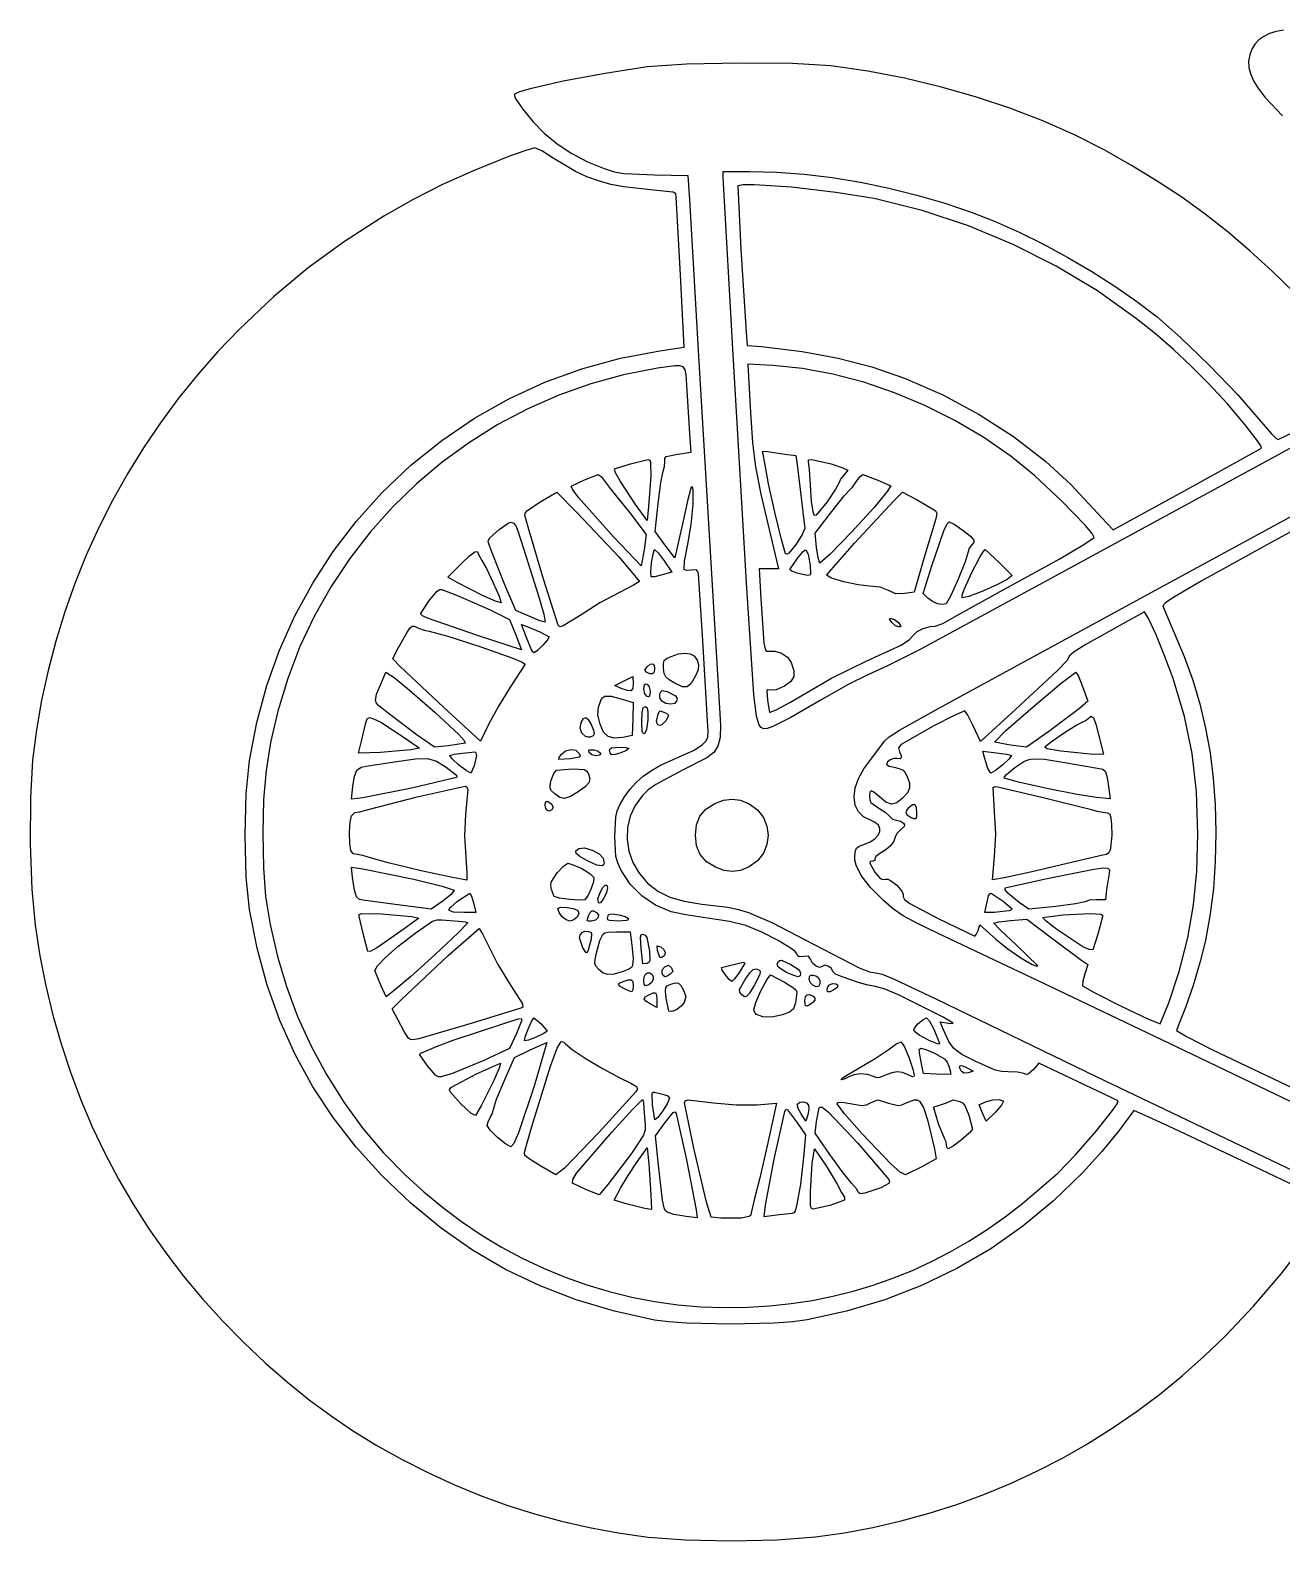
# Model space of a CAD drawing. Extents: x 35 to 812, y 120 to 558.
# Drawn here: x 34.7 to 240.3, y 120.2 to 368.2 of the extents above; entities that cross this region are included whole.
import ezdxf

# ---------------------------------------------------------------- set-up
doc = ezdxf.new("R2010")
doc.units = 0

msp = doc.modelspace()

# ---------------------------------------------------------------- linework, layer by layer
at = {"layer": 'Layer 1', "color": 7}
for points in [[(240.52094, 368.229952), (239.326249, 368.022419), (238.253101, 367.682595), (237.309351, 367.21544), (236.502854, 366.625915), (235.841464, 365.91898), (235.333036, 365.099598), (234.985426, 364.172729), (234.816547, 363.144712), (234.871324, 362.086929), (235.158439, 360.982845), (235.686572, 359.815921), (236.464406, 358.569623), (237.500623, 357.227413), (240.382929, 354.189112)], [(242.217375, 325.19076), (238.673954, 328.680024), (235.089606, 331.964649), (231.436631, 335.064893), (227.687331, 338.001012), (223.814008, 340.793263), (219.788962, 343.461905), (215.584496, 346.027193), (211.172911, 348.509386), (206.210248, 351.028097), (200.999124, 353.339689), (195.568892, 355.435479), (189.948904, 357.306788), (184.168513, 358.944932), (178.25707, 360.34123), (172.243927, 361.487), (166.158438, 362.373562), (159.867965, 362.752798), (151.20947, 362.840992), (142.484829, 362.651374), (135.995919, 362.197173), (129.116748, 361.139941), (122.237577, 359.851199), (116.787157, 358.615373), (115.044213, 358.106188), (114.194239, 357.716892), (114.193687, 357.436737), (114.454412, 356.897786), (115.587712, 355.265085), (117.250178, 353.261967), (119.097853, 351.33161), (121.221135, 349.568823), (123.622231, 347.9714), (126.221764, 346.598873), (128.940359, 345.510773), (130.612747, 344.98326), (132.185917, 344.677335), (137.230642, 344.452439), (142.698701, 344.381884), (142.945646, 340.360214), (144.462591, 314.677976), (147.672871, 260.632386), (148.042736, 254.094969), (147.981069, 252.092127), (147.642003, 250.666408), (146.940788, 249.61772), (145.792674, 248.745973), (141.816756, 246.732933), (137.433489, 244.369321), (136.171206, 243.458712), (135.219807, 242.534875), (134.033522, 240.926772), (133.223856, 239.155372), (132.787086, 237.275658), (132.719493, 235.342614), (133.017356, 233.411223), (133.676955, 231.53647), (134.694568, 229.773338), (136.066475, 228.17681), (137.738863, 226.85279), (139.708907, 225.866114), (142.089057, 225.17048), (144.991758, 224.719586), (149.25045, 224.18656), (150.993256, 223.818555), (152.682318, 223.312884), (156.511062, 221.678529), (161.96038, 218.863471), (170.832746, 214.255309), (172.537105, 213.570148), (173.566776, 213.43069), (174.619047, 213.180438), (176.560979, 212.407634), (183.44456, 209.162076), (209.752979, 196.400332), (246.062655, 179.034835)], [(113.418127, 347.521608), (107.584061, 345.194927), (102.411453, 342.878167), (97.582805, 340.422502), (92.780614, 337.679102), (86.291704, 333.553804), (80.318731, 329.20361), (74.623571, 324.443312), (68.968099, 319.087701), (65.490264, 315.462511), (62.176502, 311.696037), (59.030482, 307.795825), (56.055873, 303.769419), (53.256344, 299.624363), (50.635563, 295.368204), (48.1972, 291.008484), (45.944925, 286.55275), (43.882405, 282.008546), (42.01331, 277.383416), (40.34131, 272.684906), (38.870072, 267.920559), (37.603267, 263.097922), (36.544562, 258.224539), (35.697628, 253.307954), (35.066133, 248.355712), (34.705087, 242.152331), (34.664848, 234.606189), (34.922266, 227.152652), (35.454189, 221.227084), (36.253589, 216.224621), (37.235718, 211.312024), (38.399747, 206.490687), (39.744851, 201.762006), (41.270203, 197.127377), (42.974975, 192.588194), (44.858341, 188.145852), (46.919474, 183.801748), (49.157547, 179.557275), (51.571734, 175.413831), (54.161207, 171.372809), (56.92514, 167.435605), (59.862706, 163.603614), (62.973078, 159.878232), (66.255429, 156.260853), (69.708933, 152.752874), (73.339101, 149.335406), (76.908911, 146.202779), (80.470453, 143.319025), (84.075817, 140.648179), (87.777092, 138.154273), (91.626368, 135.80134), (95.675736, 133.553414), (99.977285, 131.374527), (104.377226, 129.346881), (108.738306, 127.542476), (113.097733, 125.949739), (117.492713, 124.557092), (121.960453, 123.352962), (126.538161, 122.325771), (131.263044, 121.463946), (136.172308, 120.755909), (142.296865, 120.300054), (149.820407, 120.151777), (157.390251, 120.314386), (163.653714, 120.791187), (168.400499, 121.465875), (173.099276, 122.337347), (177.745034, 123.403122), (182.332758, 124.660721), (186.857437, 126.107662), (191.314059, 127.741465), (195.69761, 129.55965), (200.003077, 131.559736), (204.225449, 133.739242), (208.359713, 136.095689), (212.400856, 138.626596), (216.343865, 141.329481), (220.183727, 144.201866), (223.915431, 147.241269), (227.533964, 150.44521), (231.034312, 153.811208), (235.638616, 158.705452), (240.193311, 164.072638), (244.304828, 169.43321)], [(248.355712, 175.577611), (235.72626, 181.610114), (221.544584, 188.312896), (217.946248, 189.935675), (215.970692, 190.81762), (213.465968, 187.501507), (210.687841, 184.097199), (207.539297, 180.587058), (202.780171, 175.990678), (197.743645, 171.835408), (192.440054, 168.125795), (186.879736, 164.866389), (181.073024, 162.061735), (175.030253, 159.716381), (168.76176, 157.834875), (162.27788, 156.421765), (159.915301, 156.109157), (156.871006, 155.885432), (149.661657, 155.70298), (142.49861, 155.871101), (139.512192, 156.085593), (137.230642, 156.386487), (130.631902, 157.853823), (124.366372, 159.724649), (118.410074, 162.012194), (112.739029, 164.729687), (107.329261, 167.890357), (102.156792, 171.507434), (97.197643, 175.594147), (92.427836, 180.163725), (88.226815, 184.793867), (84.457809, 189.641877), (81.116271, 194.717264), (78.197653, 200.029536), (75.697408, 205.588201), (73.610988, 211.402768), (71.933846, 217.482745), (70.661433, 223.837641), (70.165339, 229.150808), (69.999975, 235.968794), (70.165339, 242.833083), (70.661433, 248.285156), (71.883203, 254.545106), (73.536574, 260.595455), (75.619894, 266.431657), (78.131508, 272.049164), (81.069762, 277.443429), (84.433005, 282.609905), (88.21958, 287.544042), (92.427836, 292.241295), (97.186343, 296.776697), (102.26483, 300.875537), (107.63932, 304.524584), (113.285835, 307.71061), (119.180397, 310.420387), (125.299029, 312.640683), (131.617751, 314.358271), (138.112587, 315.559921), (142.063701, 316.194921), (141.463978, 328.08354), (140.758422, 340.818826), (140.700544, 341.352403), (140.295401, 341.647854), (137.054253, 341.947715), (132.177648, 342.481843), (130.028941, 342.911998), (128.018726, 343.469071), (126.106077, 344.166703), (124.250065, 345.018538), (120.544243, 347.239385), (118.687748, 348.412372), (117.54563, 348.897442), (116.09042, 348.487338), (113.418127, 347.521608), (113.418127, 347.521608)], [(255.164327, 306.91686), (233.539036, 295.169353), (202.318183, 278.165453), (180.648794, 266.439994), (175.50926, 263.823374), (172.261497, 262.360999), (169.143822, 260.808775), (164.67677, 258.304052), (159.495895, 255.316463), (156.567286, 253.823771), (155.708837, 253.542927), (155.12696, 253.521705), (154.726157, 253.722072), (154.410931, 254.105993), (153.972714, 255.573329), (153.551034, 259.150719), (152.400096, 276.577952), (150.107039, 315.912699), (148.519538, 344.064383), (148.519538, 345.016884), (152.858707, 345.016884), (157.257821, 344.903954), (161.778479, 344.569848), (166.383472, 344.021595), (171.035594, 343.266223), (175.697638, 342.31076), (180.332397, 341.162233), (184.902663, 339.827671), (189.37123, 338.314102), (193.176754, 336.810524), (197.114156, 335.049803), (201.116877, 333.069148), (205.118358, 330.905764), (209.05204, 328.59686), (212.851362, 326.179641), (216.449767, 323.691316), (219.780694, 321.169091), (223.608887, 317.790691), (228.366429, 313.16544), (233.011523, 308.335138), (236.502371, 304.341581), (238.566122, 301.925051), (239.29042, 301.216188), (239.677373, 300.99019), (242.527158, 302.404058)], [(150.918428, 342.653271), (151.37704, 332.286008), (152.258985, 318.664367), (152.435374, 316.477144), (154.798986, 316.265477), (161.451057, 315.475034), (167.40198, 314.386934), (172.916342, 312.941647), (178.258723, 311.07964), (184.585025, 308.326318), (190.557446, 305.139741), (196.192524, 301.509986), (201.506794, 297.427132), (205.616657, 293.643588), (211.525689, 287.267125), (212.548745, 286.173514), (224.64903, 292.80574), (236.925705, 299.614355), (236.8074, 299.989595), (236.263695, 300.817108), (234.196085, 303.468455), (231.314881, 306.847407), (228.212088, 310.232973), (225.399622, 313.064628), (222.493571, 315.777582), (219.496258, 318.370544), (216.41001, 320.84222), (209.980011, 325.416552), (203.222177, 329.490242), (196.15511, 333.052956), (188.797415, 336.094357), (181.167695, 338.60411), (173.284554, 340.571881), (167.016681, 341.601552), (159.733469, 342.432785), (153.634268, 342.853914), (151.715969, 342.844543), (150.918428, 342.653271), (150.918428, 342.653271)], [(137.689253, 312.702419), (132.142586, 311.623234), (126.732809, 310.142781), (121.477752, 308.277338), (116.395243, 306.043183), (111.503109, 303.456595), (106.81918, 300.533852), (102.361284, 297.291231), (98.147249, 293.745011), (94.194904, 289.91147), (90.522077, 285.806886), (87.146596, 281.447537), (84.08629, 276.849701), (81.358987, 272.029657), (78.982516, 267.003681), (76.974704, 261.788053), (75.353381, 256.39905), (74.163857, 251.273848), (73.404282, 246.644739), (73.001895, 241.883338), (72.883935, 236.36126), (72.971027, 230.687046), (73.342546, 225.94549), (74.084482, 221.349454), (75.282825, 216.111803), (76.741962, 211.155203), (78.588465, 206.237877), (80.796291, 201.405714), (83.339393, 196.704603), (86.191727, 192.180432), (89.327248, 187.87909), (92.719911, 183.846465), (96.343672, 180.128447), (99.305672, 177.440384), (102.367149, 174.92063), (105.522575, 172.571306), (108.766418, 170.39453), (112.093151, 168.39242), (115.497243, 166.567095), (118.973166, 164.920675), (122.51539, 163.455277), (126.118385, 162.17302), (129.776622, 161.076023), (133.484572, 160.166405), (137.236705, 159.446285), (141.027493, 158.917782), (144.851405, 158.583013), (148.702912, 158.444098), (152.576485, 158.503155), (156.150705, 158.729834), (159.664567, 159.106116), (163.119724, 159.632777), (166.517831, 160.310591), (169.86054, 161.140335), (173.149506, 162.122782), (176.386382, 163.258708), (179.572821, 164.548888), (182.710479, 165.994098), (185.801007, 167.595113), (188.84606, 169.352707), (191.847291, 171.267656), (194.806354, 173.340735), (197.724903, 175.572719), (203.447073, 180.516503), (206.400486, 183.564725), (209.770618, 187.439771), (212.466063, 190.825337), (213.219712, 191.923221), (213.395412, 192.405121), (206.798464, 195.544845), (200.342626, 198.614014), (199.460681, 197.55568), (198.600785, 196.770749), (198.255173, 196.732164), (197.87318, 196.885402), (196.841305, 197.105888), (195.333179, 197.167624), (194.261064, 197.209517), (193.185643, 197.449847), (189.900397, 198.896236), (187.710969, 200.033394), (186.407895, 200.982036), (185.554613, 202.175418), (184.714561, 204.046795), (184.150116, 205.387352), (185.490672, 205.175685), (186.162053, 205.09631), (186.284423, 205.175685), (184.644005, 206.128185), (177.319452, 209.805896), (174.935444, 210.801391), (173.460943, 211.208189), (172.049831, 211.446314), (170.744552, 211.843189), (168.028161, 212.760412), (166.952188, 213.188155), (166.511216, 213.642357), (166.280257, 214.146719), (165.748334, 214.528712), (165.156879, 214.679193), (164.747326, 214.489024), (164.335568, 214.303816), (163.755138, 214.515482), (163.194552, 215.004962), (162.842325, 215.653191), (162.520415, 216.147081), (161.748713, 216.111803), (160.959372, 216.058886), (160.751564, 216.220943), (160.619823, 216.535136), (160.337188, 216.914648), (159.67504, 217.441335), (157.533016, 218.757638), (154.835367, 220.126857), (152.223707, 221.191806), (149.529365, 221.835626), (145.908981, 222.426529), (142.385611, 222.938057), (139.947033, 223.449585), (137.382226, 224.515085), (135.118384, 226.046913), (133.205114, 228.00869), (131.692027, 230.364034), (131.165616, 231.501192), (130.867409, 232.555667), (130.704249, 235.832093), (130.858589, 239.007095), (131.106085, 240.029049), (131.515638, 241.01793), (132.260537, 242.331614), (133.14889, 243.550214), (134.185245, 244.677864), (135.374148, 245.718696), (136.720147, 246.676847), (138.227791, 247.556449), (141.7462, 249.096546), (143.642382, 249.943213), (145.062314, 250.895714), (145.691251, 251.532368), (145.992766, 252.152485), (146.049541, 253.123176), (145.944259, 254.811549), (145.168147, 267.934891), (144.427313, 278.976842), (144.304943, 279.39301), (144.109813, 279.607433), (143.263146, 279.576565), (142.491444, 279.519239), (142.063701, 279.647121), (142.169534, 281.005316), (142.698701, 283.845179), (143.238341, 287.046639), (143.549778, 290.353933), (143.576787, 292.735184), (143.466062, 293.256083), (143.263146, 293.158518), (142.71193, 291.178551), (141.816756, 287.161292), (140.582033, 281.5874), (138.923976, 283.704068), (137.336475, 285.926569), (137.795087, 290.512683), (138.244879, 293.965498), (138.641754, 295.804353), (138.875469, 296.558416), (138.923976, 297.391854), (138.916811, 297.896768), (139.157692, 298.203243), (141.005367, 298.591299), (143.227868, 298.908799), (143.016201, 301.94269), (142.592868, 309.033528), (142.412069, 311.710231), (142.23816, 312.476421), (141.91377, 312.931725), (141.367791, 313.12906), (140.529116, 313.121343), (137.689253, 312.702419), (137.689253, 312.702419)], [(152.999819, 305.47047), (153.328343, 300.447793), (153.802389, 296.509909), (154.686538, 292.016399), (156.245376, 285.326846), (157.585933, 279.752954), (155.998432, 279.752954), (154.410931, 279.752954), (154.657875, 274.919895), (155.160584, 267.577703), (155.471469, 266.421804), (155.676522, 266.24259), (155.927876, 266.241557), (156.988415, 266.276834), (158.088641, 265.915237), (159.043347, 265.249368), (159.667323, 264.371833), (160.116564, 263.04175), (160.112705, 262.065547), (159.612752, 261.281167), (158.573711, 260.526553), (157.184648, 259.895962), (156.245376, 259.820997), (155.835823, 259.924626), (155.641244, 259.7769), (155.751487, 258.198218), (156.104265, 256.187384), (157.330169, 256.685683), (159.455656, 257.84544), (166.312778, 261.818602), (172.085108, 264.654056), (177.725147, 267.260203), (179.104839, 268.151519), (179.740391, 268.887392), (180.337358, 269.460656), (181.36758, 269.981003), (182.483791, 270.316142), (183.338727, 270.333781), (184.56022, 270.814441), (186.97234, 272.168227), (193.992622, 276.048785), (203.702837, 281.353684), (207.734428, 283.743204), (209.444299, 284.938791), (209.0878, 285.598527), (207.961529, 286.922616), (204.170267, 290.808135), (199.611714, 295.083914), (195.827068, 298.238521), (191.288152, 301.342416), (186.542943, 304.132119), (181.643118, 306.587784), (176.640354, 308.689569), (171.586327, 310.41763), (166.532713, 311.752123), (161.53119, 312.673205), (156.633432, 313.161031), (152.541207, 313.372697), (152.999819, 305.47047), (152.999819, 305.47047)], [(136.595642, 295.028241), (136.242864, 290.018794), (135.995919, 287.725737), (134.090918, 290.336294), (131.608243, 294.124248), (130.83158, 295.540321), (130.633693, 296.192409), (133.25748, 297.017027), (136.172308, 297.709354), (136.431931, 297.617852), (136.582412, 297.215465), (136.595642, 295.028241), (136.595642, 295.028241)], [(158.644267, 298.626577), (160.443434, 298.379632), (160.655101, 296.933243), (161.889824, 286.420458), (161.488539, 285.419451), (160.478712, 283.809901), (159.283677, 282.372331), (158.945782, 282.162869), (158.7501, 282.257678), (158.068246, 284.59373), (156.972981, 289.092752), (155.937247, 293.737294), (155.433987, 296.509909), (155.045931, 298.591299), (154.933483, 298.925887), (154.993014, 299.098418), (155.786765, 299.049911), (158.644267, 298.626577), (158.644267, 298.626577)], [(166.228994, 297.003798), (168.173682, 296.386437), (168.980662, 295.980742), (168.275106, 295.098797), (167.776807, 294.507894), (167.56955, 293.969907), (166.974237, 292.845428), (165.558715, 290.794905), (163.763957, 288.603272), (163.585019, 288.529754), (163.460238, 288.607131), (163.265658, 289.136849), (163.027533, 290.856642), (162.842325, 293.581852), (162.679165, 296.090985), (162.489547, 297.356576), (162.488444, 297.658642), (163.062811, 297.709354), (166.228994, 297.003798), (166.228994, 297.003798)], [(129.116748, 294.075741), (130.104526, 292.735184), (133.138417, 288.995738), (135.854808, 285.397402), (135.50203, 282.892678), (135.043418, 280.282121), (130.52786, 284.960839), (124.742301, 291.465184), (123.825078, 292.730775), (123.542856, 293.334907), (125.694801, 294.393241), (127.952581, 295.239908), (128.455289, 294.922408), (129.116748, 294.075741), (129.116748, 294.075741)], [(173.884276, 294.357963), (176.036222, 293.405463), (175.436499, 292.452962), (173.254237, 289.818703), (169.567155, 285.798687), (166.045439, 282.168932), (164.35927, 280.705455), (164.094687, 281.569761), (163.830103, 283.280734), (163.618436, 285.609069), (166.334827, 289.207404), (168.354481, 291.747406), (169.368718, 292.80574), (169.756774, 293.171747), (170.356496, 294.040463), (170.965038, 294.909179), (171.41483, 295.275186), (173.884276, 294.357963), (173.884276, 294.357963)], [(252.765437, 186.97234), (225.601531, 200.025126), (202.318183, 211.137633), (183.726782, 219.957083), (180.329641, 221.577657), (178.086744, 222.788126), (176.459004, 223.905992), (174.907332, 225.248753), (172.709084, 227.448103), (171.185524, 229.402714), (170.323423, 231.132429), (170.136286, 231.919151), (170.109552, 232.657091), (170.207668, 233.440368), (170.418232, 233.922682), (170.853693, 234.239631), (171.626497, 234.526814), (172.625506, 234.936781), (173.394246, 235.43191), (173.924033, 235.98161), (174.206186, 236.555288), (174.232024, 237.122351), (173.992866, 237.652207), (173.480028, 238.114263), (172.684831, 238.477928), (171.527278, 239.039066), (170.700455, 239.871401), (170.204361, 240.96832), (170.038996, 242.323208), (170.202707, 243.816451), (170.713684, 245.326231), (171.601692, 246.922), (172.896498, 248.673212), (175.013166, 251.495436), (175.749039, 252.176187), (177.460563, 253.290194), (184.009005, 256.963495), (220.133472, 276.577952), (258.409885, 297.391854)], [(131.339249, 281.763789), (134.725918, 277.706842), (133.777827, 277.071841), (131.480361, 275.907674), (128.248032, 274.165832), (124.989245, 272.132949), (122.224348, 270.395518), (121.670376, 270.267636), (121.39091, 270.51017), (118.97879, 278.081668), (116.487296, 286.632125), (115.922851, 288.572404), (115.957026, 288.92408), (116.355004, 289.374974), (118.427575, 290.759628), (121.179243, 292.382406), (124.530634, 288.995738), (131.339249, 281.763789), (131.339249, 281.763789)], [(183.162338, 289.489627), (183.454482, 289.228351), (183.594491, 288.934001), (183.44456, 288.007959), (181.469003, 281.446288), (179.846224, 275.942952), (178.329279, 275.731285), (176.882889, 275.687188), (175.648166, 276.225174), (174.263513, 276.76316), (172.508442, 276.93073), (170.651948, 277.147358), (168.319203, 277.658335), (166.317188, 278.255301), (165.452882, 278.729898), (170.087503, 283.98188), (176.600667, 291.006572), (177.976501, 292.382406), (180.269558, 291.147683), (183.162338, 289.489627), (183.162338, 289.489627)], [(115.711184, 283.139623), (118.145352, 275.343229), (119.022887, 272.326977), (119.238964, 271.00406), (118.396707, 271.237775), (116.73424, 271.921282), (114.441183, 272.944339), (112.642015, 277.142397), (110.525347, 282.398789), (109.925625, 284.021568), (109.91901, 284.378204), (110.190208, 284.837367), (111.724793, 286.208791), (113.171182, 287.257204), (113.66204, 287.420501), (114.061947, 287.293584), (114.418859, 286.839244), (114.780732, 286.020276), (115.711184, 283.139623), (115.711184, 283.139623)], [(187.924841, 286.06768), (189.111608, 285.111872), (189.666682, 284.506638), (189.685975, 284.073382), (189.265397, 283.633512), (188.89498, 283.144033), (188.73623, 282.575178), (188.242892, 280.898931), (187.117861, 278.081668), (185.893611, 275.376853), (185.102617, 274.03795), (184.495728, 273.898493), (183.713553, 274.033541), (182.885076, 274.400099), (182.139281, 274.955173), (181.36317, 275.696007), (182.739004, 280.105732), (184.72779, 286.032402), (185.264123, 287.189955), (185.631784, 287.51407), (186.460812, 287.081917), (187.924841, 286.06768), (187.924841, 286.06768)], [(244.757376, 287.51407), (239.007095, 284.374346), (239.007095, 284.374346)], [(138.782865, 281.09351), (140.088144, 279.223787), (138.465365, 278.765176), (137.248281, 278.460905), (136.666197, 278.447675), (136.610524, 279.237016), (136.749982, 280.767191), (136.988658, 282.257678), (137.230642, 282.927956), (137.795087, 282.38115), (138.782865, 281.09351), (138.782865, 281.09351)], [(162.771769, 280.387954), (162.864373, 278.972433), (162.697355, 278.745883), (162.348436, 278.69462), (160.597775, 279.078266), (159.793551, 279.394113), (159.455656, 279.647121), (160.760935, 281.5874), (161.635714, 282.6303), (161.927376, 282.844998), (162.149998, 282.839762), (162.472459, 282.123181), (162.771769, 280.387954), (162.771769, 280.387954)], [(193.851511, 280.811288), (195.968179, 278.659342), (195.121512, 278.024342), (193.572596, 277.188148), (191.14394, 276.12375), (188.860805, 275.251176), (187.748452, 274.990451), (187.766022, 275.440036), (188.080835, 276.384475), (189.269807, 279.078266), (190.650602, 281.712526), (191.205194, 282.582551), (191.558454, 282.927956), (193.851511, 280.811288), (193.851511, 280.811288)], [(239.007095, 284.374346), (227.012643, 277.742119), (222.378022, 275.030139), (221.14385, 274.175203), (220.733195, 273.72045), (221.297639, 272.194685), (222.602918, 269.24017), (224.231002, 265.380971), (225.626336, 261.511024), (226.794293, 257.603043), (227.740248, 253.629743), (228.469575, 249.563839), (228.987649, 245.378045), (229.299843, 241.045077), (229.411533, 236.537649), (229.325544, 231.650571), (229.041116, 227.286046), (228.518564, 223.0935), (227.718199, 218.72236), (226.862712, 215.297657), (225.689725, 211.35371), (224.463822, 207.733877), (223.449585, 205.281518), (222.955696, 203.97624), (224.688718, 202.931135), (228.882366, 200.801238), (253.188771, 189.230119)], [(108.302846, 282.151844), (108.832013, 281.164066), (109.610881, 279.819651), (110.723785, 277.499585), (111.684554, 275.265508), (112.007015, 274.179062), (111.100817, 274.464591), (109.096597, 275.352048), (104.810344, 277.530453), (103.293398, 278.412398), (105.5159, 280.670177), (106.814564, 281.903797), (107.676665, 282.54872), (108.15512, 282.624787), (108.302846, 282.151844), (108.302846, 282.151844)], [(104.951455, 275.343229), (110.243125, 273.014894), (113.382849, 271.462671), (114.370628, 269.028503), (115.358406, 266.488501), (108.285207, 268.790378), (99.942007, 271.674338), (99.121799, 272.080033), (98.77784, 272.379894), (100.259508, 274.602395), (101.516279, 276.079653), (101.941266, 276.363529), (102.270342, 276.366285), (104.951455, 275.343229), (104.951455, 275.343229)], [(118.357019, 269.416559), (119.909242, 268.605169), (119.662298, 268.122856), (118.886186, 267.233745), (118.004241, 266.377707), (117.439796, 265.994612), (117.2149, 266.131313), (117.016463, 266.453223), (116.09924, 268.74628), (115.358406, 270.616004), (116.134518, 270.369059), (118.357019, 269.416559), (118.357019, 269.416559)], [(214.136246, 270.757115), (208.068464, 267.335168), (206.145824, 266.162182), (205.387352, 265.465445), (204.961262, 264.68768), (203.433843, 263.053325), (196.532624, 256.645995), (190.747065, 251.424881), (189.582897, 253.964882), (188.692133, 255.733182), (188.171785, 256.469606), (186.436007, 255.683573), (183.016817, 253.911965), (177.729556, 250.930991), (177.323862, 250.370956), (177.447334, 249.731546), (177.724595, 249.123555), (177.760424, 248.730539), (177.551514, 248.555803), (177.094556, 248.602657), (176.521292, 248.607618), (175.948027, 248.404219), (175.507055, 248.061914), (175.330666, 247.650156), (175.74959, 247.372343), (176.777056, 247.120989), (177.526709, 246.9446), (178.038237, 246.688836), (178.404244, 246.287551), (178.717335, 245.674599), (179.092713, 244.58209), (179.127439, 243.760779), (178.771905, 243.005613), (177.976501, 242.111541), (177.017937, 241.332123), (176.155285, 241.114944), (175.233101, 241.466619), (174.095943, 242.393764), (173.267466, 243.107588), (172.786255, 243.341855), (172.563012, 243.093256), (172.508442, 242.358486), (172.565217, 241.810026), (172.777435, 241.383937), (173.919554, 240.594596), (175.048444, 239.88904), (175.754, 239.183484), (176.287576, 238.685185), (176.953445, 238.477928), (177.614904, 238.336817), (178.117612, 237.984039), (178.273606, 237.719455), (178.254314, 237.48133), (177.623723, 236.925705), (176.997542, 236.325982), (176.741778, 235.72626), (176.548853, 235.058737), (176.018583, 234.328377), (175.22373, 233.61786), (174.237054, 233.009869), (173.562366, 232.51598), (173.390387, 232.127924), (173.390387, 231.87216), (173.072887, 231.775146), (172.651758, 231.706795), (172.561359, 231.440007), (173.425665, 229.9407), (174.31202, 228.926464), (174.700627, 228.769918), (175.118999, 228.811811), (175.527037, 228.788798), (176.008661, 228.588017), (177.024, 227.815213), (177.827673, 226.817513), (178.044714, 226.335612), (178.082334, 225.919031), (178.280772, 225.471444), (179.140668, 224.825419), (183.797338, 222.355973), (189.829842, 219.463194), (190.054738, 219.710138), (190.359009, 220.380417), (190.676509, 221.332917), (193.287066, 218.969305), (195.235613, 217.377394), (197.418979, 215.864858), (199.265, 214.802114), (199.882706, 214.55517), (200.201515, 214.55958), (196.638457, 218.016804), (194.049949, 220.433333), (192.969566, 221.579862), (193.758907, 221.795938), (195.685957, 222.038473), (198.367069, 222.25014), (202.424016, 219.180971), (207.433464, 215.441525), (208.421242, 214.806524), (207.892075, 213.254301), (207.565756, 212.032807), (207.50402, 211.314022), (209.524225, 210.154264), (213.876072, 207.962631), (218.234534, 205.876831), (220.274583, 205.034574), (221.712154, 208.518256), (223.414307, 213.642357), (224.831483, 219.19861), (225.78233, 224.569655), (226.316458, 230.11268), (226.483476, 236.184871), (226.260785, 243.127983), (225.548614, 249.449324), (224.280818, 255.532539), (222.391251, 261.761276), (221.072743, 265.360163), (219.621944, 268.90944), (218.382811, 271.618665), (217.699304, 272.697394), (214.136246, 270.757115), (214.136246, 270.757115)], [(177.270945, 270.933504), (177.681049, 270.369059), (177.61325, 270.258816), (177.376778, 270.227948), (176.821153, 270.435205), (176.212611, 270.933504), (175.802507, 271.497949), (175.870306, 271.608192), (176.106778, 271.63906), (176.662403, 271.431803), (177.270945, 270.933504), (177.270945, 270.933504)], [(100.188952, 269.522392), (103.273003, 268.738563), (108.668853, 266.98239), (113.767046, 265.146842), (115.389067, 264.478356), (115.958129, 264.124889), (113.488683, 260.314886), (111.508716, 257.117836), (109.925625, 254.211827), (108.620346, 251.495436), (102.552565, 257.069329), (95.355893, 263.807388), (94.227004, 265.006834), (94.967838, 266.488501), (96.555339, 269.275447), (97.045921, 270.021793), (97.410825, 270.35142), (97.815418, 270.337089), (98.425062, 270.051559), (99.359924, 269.681142), (100.188952, 269.522392), (100.188952, 269.522392)], [(143.721757, 265.465445), (144.251475, 264.76926), (144.467001, 264.023465), (144.37164, 263.178451), (143.968702, 262.18461), (143.25598, 260.925633), (142.606097, 260.367803), (141.790849, 260.418515), (140.582033, 260.985164), (139.620162, 261.543546), (139.078317, 262.01263), (138.820899, 262.567704), (138.71231, 263.384055), (138.681993, 264.219146), (138.813733, 264.720201), (139.203443, 265.055892), (139.947033, 265.394889), (141.171834, 265.797828), (142.23127, 265.946105), (143.092269, 265.836413), (143.721757, 265.465445), (143.721757, 265.465445)], [(137.230642, 263.348777), (137.140243, 262.814098), (136.877864, 262.537388), (136.456735, 262.525261), (135.890086, 262.784332), (135.625502, 263.119471), (135.995919, 263.666277), (136.531149, 264.10284), (136.917552, 264.195444), (137.151818, 263.94409), (137.230642, 263.348777), (137.230642, 263.348777)], [(101.17673, 256.187384), (105.048469, 252.566999), (105.949155, 251.568748), (106.115622, 251.142658), (103.363954, 250.719325), (101.070897, 250.507658), (98.248673, 252.483215), (93.239225, 256.222661), (91.886542, 257.321234), (91.526461, 257.727687), (91.360683, 258.132072), (91.562427, 259.214109), (92.392558, 261.126276), (93.098114, 262.81961), (94.438671, 261.902387), (96.974262, 259.851865), (101.17673, 256.187384), (101.17673, 256.187384)], [(133.702862, 260.879331), (133.632858, 260.09881), (133.354494, 259.741622), (132.765244, 259.76808), (131.762583, 260.138497), (130.704249, 260.597109), (132.115361, 261.337942), (133.632306, 262.114054), (133.702862, 260.879331), (133.702862, 260.879331)], [(136.525086, 259.60933), (136.406023, 258.872906), (136.242312, 258.761009), (135.995919, 258.797941), (135.625502, 259.256552), (135.466752, 260.032664), (135.585815, 260.769088), (135.749526, 260.880985), (135.995919, 260.844053), (136.366336, 260.385442), (136.525086, 259.60933), (136.525086, 259.60933)], [(207.539297, 260.455997), (208.421242, 258.057107), (207.01013, 256.857662), (201.965405, 253.082937), (198.296514, 250.47238), (195.721234, 250.825158), (193.075399, 251.319047), (194.950635, 253.204756), (199.398945, 257.117836), (204.019234, 260.997842), (206.410408, 262.784332), (206.842561, 262.122873), (207.539297, 260.455997), (207.539297, 260.455997)], [(131.903694, 258.374607), (133.73814, 257.84544), (133.632306, 255.12905), (133.526473, 252.412659), (132.009528, 252.095159), (130.616606, 251.945228), (129.597408, 252.218631), (128.849408, 252.968284), (128.270081, 254.247105), (127.908483, 255.816967), (128.023136, 257.069329), (128.470723, 258.310115), (128.73007, 258.669852), (129.063831, 258.872906), (130.106731, 258.860228), (131.903694, 258.374607), (131.903694, 258.374607)], [(140.652589, 258.903774), (140.913865, 258.465558), (140.837797, 258.017419), (140.483917, 257.6685), (139.911755, 257.52794), (139.064536, 257.6685), (138.425677, 258.043878), (138.071246, 258.58462), (138.077309, 259.221274), (138.239918, 259.594447), (138.452136, 259.77249), (139.276754, 259.60933), (140.652589, 258.903774), (140.652589, 258.903774)], [(136.101752, 254.987938), (135.903315, 253.36075), (135.572585, 252.659604), (135.352099, 252.710315), (135.210988, 253.03884), (135.113974, 254.63516), (135.18453, 256.165335), (135.360919, 256.928217), (135.744565, 257.175713), (135.995919, 256.950266), (136.114982, 256.228725), (136.101752, 254.987938), (136.101752, 254.987938)], [(139.02981, 256.116828), (139.388651, 255.889176), (139.519289, 255.671446), (139.135643, 254.882105), (138.395361, 254.134105), (138.075862, 254.049287), (137.817135, 254.136861), (137.639437, 254.381532), (137.563025, 254.768003), (137.795087, 255.905161), (137.963208, 256.2855), (138.161094, 256.434328), (139.02981, 256.116828), (139.02981, 256.116828)], [(210.22041, 252.342103), (210.961244, 249.34349), (210.36097, 249.26632), (208.77843, 249.334671), (203.97624, 249.802102), (201.72728, 250.212206), (201.386629, 250.412297), (201.436238, 250.648769), (202.57064, 251.550558), (204.584782, 252.915368), (206.585694, 254.161115), (207.680409, 254.705716), (208.072874, 254.864466), (208.491798, 255.234883), (208.930566, 255.566715), (209.303187, 255.296619), (209.702268, 254.272461), (210.22041, 252.342103), (210.22041, 252.342103)], [(92.251447, 254.564605), (96.237838, 251.989325), (98.601451, 250.295991), (97.190339, 250.049046), (92.216169, 249.625713), (88.617834, 249.484602), (89.111723, 251.460158), (89.817279, 254.458771), (90.028946, 255.115269), (90.372904, 255.345126), (91.047592, 255.158264), (92.251447, 254.564605), (92.251447, 254.564605)], [(126.788413, 254.211827), (127.197966, 253.261531), (127.31317, 252.668423), (127.130718, 252.326669), (126.647302, 252.130437), (126.247946, 252.104736), (125.88001, 252.22249), (125.297926, 252.787486), (125.020113, 253.62368), (125.165634, 254.529327), (125.563061, 255.184171), (125.937336, 255.349536), (126.331455, 255.025421), (126.788413, 254.211827), (126.788413, 254.211827)], [(102.975898, 247.226822), (104.475205, 246.071474), (104.751915, 245.708775), (104.70451, 245.49821), (97.582805, 243.813695), (89.32339, 242.182097), (87.418388, 241.97043), (87.665333, 244.016543), (87.938185, 245.717043), (88.340021, 246.693246), (89.039514, 247.186584), (90.205335, 247.438489), (94.897282, 248.144045), (97.965348, 248.581159), (99.942007, 248.624705), (101.415958, 248.198616), (102.975898, 247.226822), (102.975898, 247.226822)], [(107.950068, 249.096546), (107.570832, 247.403211), (107.032845, 246.239044), (106.25508, 246.650802), (105.044059, 247.575191), (103.971945, 248.545881), (103.610899, 249.096546), (104.329684, 249.334671), (105.657011, 249.519879), (107.703123, 249.696268), (107.879512, 249.555157), (107.950068, 249.096546), (107.950068, 249.096546)], [(124.848134, 249.449324), (124.984836, 249.088278), (124.856954, 248.86283), (123.437022, 248.567379), (121.496743, 248.461545), (121.562889, 248.770226), (121.920077, 249.34349), (122.590906, 249.910691), (123.450251, 250.124012), (124.276524, 249.97353), (124.848134, 249.449324), (124.848134, 249.449324)], [(128.340636, 249.519879), (128.332713, 249.304492), (128.178028, 249.159384), (127.595393, 249.070087), (126.926768, 249.232145), (126.506191, 249.625713), (126.443352, 249.885335), (126.532649, 250.035817), (127.247025, 250.049046), (127.939351, 249.83738), (128.340636, 249.519879), (128.340636, 249.519879)], [(132.997306, 250.260713), (132.600982, 249.93715), (131.705257, 249.550747), (130.75, 249.263564), (130.175082, 249.237657), (129.919318, 249.555157), (129.822304, 249.978491), (129.90664, 250.204489), (130.179492, 250.357727), (131.409805, 250.47238), (132.534285, 250.419463), (132.997306, 250.260713), (132.997306, 250.260713)], [(195.862346, 249.096546), (195.501299, 248.560764), (194.429185, 247.58842), (193.218164, 246.655763), (192.440399, 246.239044), (191.981788, 246.984288), (191.417343, 248.814323), (191.170398, 249.802102), (193.3929, 249.555157), (195.037727, 249.339081), (195.862346, 249.096546), (195.862346, 249.096546)], [(204.61124, 247.967656), (210.008743, 247.050433), (210.836118, 246.878454), (211.309612, 246.46835), (211.591283, 245.50262), (211.843189, 243.663765), (212.054856, 242.005708), (209.832354, 242.217375), (206.643572, 242.733313), (201.678773, 243.725501), (196.998401, 244.757376), (194.6629, 245.392377), (194.699832, 245.588058), (195.037727, 245.97887), (196.391513, 247.120989), (197.899087, 248.14625), (198.567505, 248.430677), (199.297521, 248.576198), (201.297883, 248.490209), (204.61124, 247.967656), (204.61124, 247.967656)], [(126.36508, 246.097933), (126.59659, 245.30749), (126.444455, 244.642724), (125.829298, 243.964728), (124.671745, 243.134598), (123.396232, 242.370613), (122.458063, 242.076264), (121.665415, 242.231706), (120.826465, 242.817097), (120.316591, 243.288938), (120.081221, 243.707862), (120.077363, 244.245848), (120.26202, 245.074877), (120.672125, 246.164079), (121.108687, 246.697655), (123.754522, 246.909322), (125.668343, 246.807899), (126.076243, 246.557095), (126.36508, 246.097933), (126.36508, 246.097933)], [(106.538956, 243.522653), (106.186178, 239.430429), (106.031838, 235.933517), (106.221456, 232.410146), (106.415484, 229.852506), (106.397845, 228.6707), (104.008876, 229.06537), (98.874854, 230.187645), (93.489477, 231.46867), (90.346446, 232.339591), (89.279292, 232.692369), (88.370889, 232.83348), (87.731479, 232.970181), (87.356652, 233.503758), (87.180263, 234.619419), (87.136166, 236.502371), (87.206722, 238.177515), (87.462486, 239.214352), (87.969604, 239.741865), (88.794223, 239.88904), (90.417001, 240.277096), (98.213395, 242.314389), (106.115622, 244.087098), (106.406664, 243.937168), (106.538956, 243.522653), (106.538956, 243.522653)], [(201.259849, 242.182097), (209.020965, 240.241818), (209.867632, 239.977235), (210.925966, 239.818484), (211.627112, 239.722573), (212.010759, 239.474526), (212.195967, 238.895749), (212.3018, 237.80765), (212.328259, 236.017301), (212.195967, 234.385703), (212.055958, 233.585889), (211.843189, 233.120112), (211.47167, 232.872616), (210.855411, 232.727647), (207.786242, 232.022091), (199.00207, 229.9407), (194.669515, 229.015761), (192.757899, 228.705977), (193.040122, 232.51598), (193.269427, 236.189281), (193.075399, 239.88904), (192.863733, 243.875431), (193.154774, 244.020952), (193.604566, 243.981265), (201.259849, 242.182097), (201.259849, 242.182097)], [(120.297298, 241.123763), (120.557472, 240.607825), (120.367854, 240.171262), (119.983105, 239.97062), (119.6182, 240.074248), (119.3459, 240.429231), (119.238964, 240.982652), (119.319993, 241.451185), (119.543235, 241.635291), (119.878925, 241.528355), (120.297298, 241.123763), (120.297298, 241.123763)], [(152.788152, 241.194319), (154.14242, 240.210399), (155.109321, 238.958588), (155.688442, 237.528183), (155.879369, 236.008482), (155.681689, 234.488781), (155.094989, 233.058376), (154.118855, 231.806565), (152.752874, 230.822645), (151.361606, 230.246074), (150.010025, 230.046534), (148.645215, 230.217411), (147.214259, 230.75209), (145.764011, 231.673171), (144.740404, 232.855529), (144.133515, 234.309084), (143.933424, 236.04376), (144.116979, 237.737094), (144.687487, 239.139387), (145.674714, 240.290325), (147.108426, 241.229596), (148.566391, 241.784671), (149.961518, 241.96602), (151.35003, 241.770339), (152.788152, 241.194319), (152.788152, 241.194319)], [(180.269558, 239.712651), (180.250817, 239.040168), (180.146086, 238.724873), (179.882605, 238.700619), (179.387613, 238.901262), (178.797261, 239.245771), (178.554175, 239.620047), (178.648433, 240.067083), (179.070113, 240.629874), (179.584948, 241.062027), (179.960877, 241.044388), (180.191285, 240.590186), (180.269558, 239.712651), (180.269558, 239.712651)], [(128.76397, 232.269035), (128.944218, 231.387641), (128.846446, 231.137321), (128.618449, 231.012264), (127.756899, 231.13298), (126.329802, 231.739868), (124.99586, 232.482356), (124.336606, 233.023098), (124.285894, 233.451393), (124.777579, 233.856536), (125.712992, 233.935911), (126.969212, 233.591953), (128.126214, 232.983411), (128.76397, 232.269035), (128.76397, 232.269035)], [(97.684228, 228.811811), (102.31003, 227.669692), (104.316455, 226.977365), (103.835795, 226.311497), (102.482009, 225.248753), (100.54173, 223.908197), (95.849783, 224.507919), (89.711445, 225.284031), (88.771072, 225.457113), (88.247417, 225.901392), (87.935429, 226.980672), (87.630055, 229.058755), (87.418388, 230.75209), (89.288112, 230.505145), (97.684228, 228.811811), (97.684228, 228.811811)], [(125.271468, 230.540423), (126.576746, 229.737853), (127.247025, 229.094033), (127.199069, 228.362019), (126.83692, 227.259588), (126.309407, 226.157156), (125.765357, 225.425142), (124.887822, 225.339152), (123.269453, 225.4516), (121.637854, 225.683111), (120.720632, 225.954309), (120.297298, 227.118476), (120.187606, 227.746311), (120.26643, 228.304692), (121.214521, 229.834867), (122.241987, 230.959347), (122.978411, 231.422368), (123.860356, 231.166604), (125.271468, 230.540423), (125.271468, 230.540423)], [(211.878467, 229.764311), (211.490411, 227.118476), (211.278744, 225.425142), (209.761799, 225.425142), (208.62409, 225.332538), (207.962631, 225.107642), (206.397179, 224.732815), (203.16485, 224.33153), (198.719847, 223.908197), (197.132346, 225.001808), (195.240574, 226.501115), (194.815587, 227.035794), (194.804012, 227.365421), (201.440648, 228.877957), (209.373743, 230.469867), (210.881318, 230.65232), (211.67121, 230.633027), (211.938549, 230.355766), (211.878467, 229.764311), (211.878467, 229.764311)], [(107.491457, 224.895975), (107.844235, 223.308474), (105.868678, 223.308474), (104.200699, 223.382337), (103.505065, 223.661252), (103.507408, 223.904476), (103.735473, 224.231209), (104.845622, 225.178197), (106.891734, 226.483476), (107.151908, 226.020455), (107.491457, 224.895975), (107.491457, 224.895975)], [(129.469526, 227.365421), (129.306366, 226.642226), (128.905081, 225.707364), (128.354417, 224.947789), (128.142957, 224.862764), (127.992268, 224.948892), (127.927776, 225.558536), (128.270081, 226.624587), (128.725385, 227.419991), (129.107929, 227.828442), (129.37141, 227.820174), (129.469526, 227.365421), (129.469526, 227.365421)], [(194.486511, 225.178197), (195.910853, 224.005211), (195.860692, 223.779212), (195.403734, 223.625974), (193.004844, 223.343752), (191.487898, 223.308474), (191.734843, 224.613753), (192.09644, 226.077781), (192.290468, 226.389769), (192.510955, 226.483476), (194.486511, 225.178197), (194.486511, 225.178197)], [(124.636467, 223.661252), (124.779783, 223.177285), (124.512995, 222.594099), (123.981623, 222.103517), (123.331189, 221.897362), (122.680203, 222.109029), (122.039139, 222.638196), (121.550211, 223.326113), (121.355632, 224.01403), (121.798809, 224.187112), (122.810841, 224.155141), (123.915477, 223.964421), (124.636467, 223.661252), (124.636467, 223.661252)], [(127.670358, 223.343752), (127.995024, 222.924277), (127.912893, 222.448578), (127.506647, 222.058868), (126.858969, 221.897362), (126.370041, 221.921064), (126.149003, 222.034063), (126.36508, 222.779307), (126.643443, 223.33383), (126.898656, 223.590696), (127.2134, 223.582979), (127.670358, 223.343752), (127.670358, 223.343752)], [(97.33145, 222.673474), (98.530895, 222.391251), (96.096727, 220.627361), (91.72669, 217.584651), (90.604966, 216.966187), (90.134779, 216.923192), (89.429223, 219.639583), (88.688389, 222.673474), (88.690594, 223.002549), (89.129362, 223.162953), (92.322003, 223.096807), (97.33145, 222.673474), (97.33145, 222.673474)], [(105.057288, 221.897362), (106.102393, 221.822397), (106.538956, 221.61514), (104.911767, 219.933381), (101.194369, 216.442532), (97.133013, 212.759861), (94.473948, 210.502633), (93.133392, 209.479576), (92.286725, 211.384578), (91.298946, 213.783468), (91.694719, 214.56895), (92.983461, 215.913365), (95.079183, 217.727416), (97.895895, 219.921805), (100.748987, 221.888543), (101.542186, 222.144307), (102.30562, 222.109029), (105.057288, 221.897362), (105.057288, 221.897362)], [(132.92675, 222.355973), (132.876039, 222.15037), (132.600431, 222.007605), (131.268694, 221.897362), (129.89286, 222.007605), (129.572052, 222.15037), (129.469526, 222.355973), (129.645915, 223.026252), (130.267686, 223.114997), (131.339249, 222.968925), (132.384354, 222.683947), (132.92675, 222.355973), (132.92675, 222.355973)], [(210.820133, 222.638196), (210.044021, 219.780694), (209.197354, 217.205415), (208.610861, 217.240692), (207.574575, 217.699304), (203.3236, 220.547986), (201.561915, 221.886338), (200.977627, 222.497085), (204.359886, 222.924828), (208.77402, 223.167363), (210.524681, 223.074759), (210.803045, 222.914355), (210.820133, 222.638196), (210.820133, 222.638196)], [(109.925625, 217.840415), (111.504306, 214.788885), (113.559238, 211.419855), (115.530385, 208.310999), (115.608107, 207.80333), (115.252573, 207.609853), (107.244512, 205.140407), (98.530895, 202.565128), (97.524927, 202.414646), (97.159815, 202.478931), (96.833151, 202.68419), (96.134761, 203.661495), (95.108949, 205.634296), (94.12117, 207.539297), (95.673394, 209.056243), (103.337496, 216.297011), (108.408679, 220.733195), (108.981944, 219.84243), (109.925625, 217.840415), (109.925625, 217.840415)], [(126.788413, 218.934027), (126.294524, 217.134859), (126.147349, 216.789247), (125.990253, 216.724755), (125.447857, 217.558193), (124.883412, 219.180971), (125.005231, 219.68368), (125.328794, 220.054097), (125.791264, 220.252535), (126.329802, 220.239305), (126.684233, 220.089926), (126.863379, 219.864479), (126.788413, 218.934027), (126.788413, 218.934027)], [(133.491195, 217.981526), (133.686877, 215.800366), (133.601438, 214.634545), (133.410924, 214.299061), (133.099281, 214.057422), (132.044805, 213.642357), (130.603377, 213.220677), (129.56213, 213.126419), (128.765624, 213.369505), (128.058414, 213.959857), (127.596495, 214.493985), (127.405775, 214.978503), (127.453179, 215.641616), (127.705636, 216.711525), (128.23811, 218.734487), (128.737512, 219.745416), (129.08023, 219.980923), (129.541184, 220.094887), (130.986471, 220.133472), (133.244251, 220.133472), (133.491195, 217.981526), (133.491195, 217.981526)], [(135.960641, 219.251527), (136.383975, 216.95847), (136.45894, 215.494441), (136.319483, 215.162609), (136.031197, 214.982913), (135.325641, 214.87708), (135.008141, 217.417081), (134.933175, 219.300034), (135.042867, 219.674309), (135.255085, 219.780694), (135.66078, 219.621944), (135.960641, 219.251527), (135.960641, 219.251527)], [(138.994532, 216.782081), (138.891455, 216.427098), (138.646164, 216.111803), (138.354571, 215.928799), (138.112587, 215.970692), (137.724531, 217.099581), (137.645156, 217.875693), (138.253698, 217.699304), (138.769636, 217.253922), (138.994532, 216.782081), (138.994532, 216.782081)], [(137.018975, 212.830967), (137.023936, 212.35582), (136.741163, 211.860828), (136.279795, 211.47167), (135.748974, 211.314022), (135.545025, 211.561518), (135.466752, 212.129821), (135.520771, 212.757656), (135.713697, 213.183745), (136.066475, 213.406437), (136.445711, 213.404232), (136.78526, 213.203589), (137.018975, 212.830967), (137.018975, 212.830967)], [(139.805921, 213.183745), (139.294393, 212.853567), (138.941615, 212.764822), (138.694671, 212.920816), (138.500643, 213.324857), (138.483004, 213.898121), (138.888699, 214.418468), (139.488421, 214.674232), (139.98231, 214.242079), (140.238074, 213.646767), (139.805921, 213.183745), (139.805921, 213.183745)], [(152.047318, 215.018191), (151.077179, 213.373364), (150.350676, 212.433541), (149.895372, 212.019578), (149.472039, 212.348103), (148.863497, 213.086731), (148.347559, 213.865048), (148.202038, 214.312635), (151.800373, 215.159302), (151.976762, 215.141663), (152.047318, 215.018191), (152.047318, 215.018191)], [(154.446208, 213.854024), (154.581256, 213.606528), (154.494715, 213.144058), (153.564263, 211.3493), (152.814059, 210.110167), (152.351589, 209.532493), (152.001567, 209.483986), (151.588707, 209.832354), (151.224904, 210.253483), (151.165373, 210.661383), (152.117874, 212.337078), (152.858707, 213.402578), (153.414333, 213.955447), (153.903812, 214.078368), (154.446208, 213.854024), (154.446208, 213.854024)], [(159.632045, 214.771246), (160.809442, 214.026003), (161.115366, 213.674879), (161.219546, 213.360134), (161.134108, 212.905933), (160.800622, 212.769231), (160.103334, 212.963259), (158.926489, 213.501246), (158.012573, 214.020491), (157.488919, 214.480205), (157.34891, 214.900231), (157.585933, 215.300413), (157.786575, 215.4757), (158.053363, 215.485622), (159.632045, 214.771246), (159.632045, 214.771246)], [(133.702862, 211.314022), (133.675852, 210.611222), (133.513244, 210.321834), (133.092666, 210.396248), (132.29175, 210.784855), (131.568555, 211.201023), (131.295152, 211.494821), (131.458312, 211.742317), (132.044805, 212.019578), (132.869424, 212.291327), (133.376542, 212.288571), (133.632306, 211.97493), (133.702862, 211.314022), (133.702862, 211.314022)], [(141.993145, 210.573188), (142.363562, 209.541313), (142.098978, 208.562354), (141.57808, 207.924597), (140.815748, 207.376138), (140.060032, 207.059189), (139.558977, 207.115964), (139.135643, 209.26791), (139.028707, 210.400106), (139.073907, 211.02298), (139.344003, 211.341583), (139.911755, 211.560967), (140.663613, 211.773736), (141.164117, 211.728536), (141.558787, 211.352607), (141.993145, 210.573188), (141.993145, 210.573188)], [(158.573711, 211.913745), (160.073017, 210.952425), (160.488634, 210.554447), (160.619823, 210.255688), (160.393825, 208.495657), (160.055379, 207.49961), (159.399432, 206.946741), (158.220933, 206.516241), (156.485706, 206.142517), (155.028292, 206.172283), (153.994212, 206.585694), (153.681397, 206.930066), (153.528986, 207.362908), (153.849793, 208.553534), (154.693153, 210.484994), (155.642346, 212.284161), (156.280654, 213.077912), (158.573711, 211.913745), (158.573711, 211.913745)], [(163.830103, 212.866245), (164.182881, 212.577408), (164.376909, 212.116592), (164.385729, 211.616088), (164.182881, 211.208189), (163.761752, 211.12716), (163.248019, 211.380168), (162.813662, 211.838228), (162.630658, 212.372356), (162.689087, 212.811675), (162.886422, 213.029405), (163.255737, 213.042083), (163.830103, 212.866245), (163.830103, 212.866245)], [(167.357883, 211.384578), (167.216772, 211.030697), (166.678786, 210.617285), (166.048195, 210.322936), (165.629271, 210.326244), (165.554306, 210.634924), (165.664549, 211.102355), (165.973781, 211.468914), (166.471528, 211.653571), (166.98912, 211.633176), (167.357883, 211.384578), (167.357883, 211.384578)], [(137.58342, 209.020965), (137.58342, 207.750964), (136.525086, 208.315409), (135.79693, 208.760791), (135.515259, 209.126798), (135.676765, 209.466347), (136.278141, 209.832354), (136.988107, 210.132216), (137.380573, 210.141035), (137.548142, 209.792667), (137.58342, 209.020965), (137.58342, 209.020965)], [(163.300936, 209.58541), (163.567725, 209.284997), (163.530242, 208.928361), (163.201717, 208.538651), (162.59538, 208.13902), (162.237641, 207.96649), (162.035345, 208.002319), (161.925102, 208.844576), (162.011092, 209.486191), (162.269061, 209.823535), (162.699009, 209.856608), (163.300936, 209.58541), (163.300936, 209.58541)], [(114.547017, 203.48235), (113.382849, 200.977627), (109.184791, 199.037348), (103.893121, 196.814846), (102.129231, 196.356235), (101.712512, 196.339698), (101.256105, 196.59436), (99.90673, 198.155403), (98.680826, 199.95898), (98.755791, 200.25388), (99.201174, 200.413182), (101.423675, 201.330405), (104.126836, 202.375509), (108.655624, 203.870406), (114.829239, 205.845963), (115.296119, 205.933055), (115.415732, 205.669574), (114.547017, 203.48235), (114.547017, 203.48235)], [(118.603964, 205.069851), (119.591742, 203.870406), (119.037219, 203.468019), (117.801394, 202.873808), (116.525881, 202.372202), (115.852295, 202.247627), (115.985689, 202.911842), (116.469657, 204.201136), (117.032999, 205.457356), (117.404518, 206.022352), (118.603964, 205.069851), (118.603964, 205.069851)], [(183.091782, 204.187906), (184.044283, 201.859572), (184.002941, 201.717909), (183.687095, 201.758148), (182.350948, 202.318183), (180.669741, 203.203987), (179.907961, 203.795441), (179.820179, 204.054168), (179.900244, 204.327364), (180.481225, 205.034574), (181.292614, 205.7269), (181.892337, 206.022352), (182.399455, 205.475546), (183.091782, 204.187906), (183.091782, 204.187906)], [(117.439796, 194.839289), (114.860107, 187.122271), (114.111005, 185.393658), (113.629794, 184.855672), (112.750054, 185.322), (111.433751, 186.390256), (110.23651, 187.564346), (109.713958, 188.348174), (109.872708, 188.974355), (110.243125, 189.653453), (110.613542, 190.328141), (110.772292, 191.029287), (111.27941, 192.674114), (112.500904, 195.615401), (114.229516, 199.495959), (116.804796, 200.76596), (119.521186, 201.965405), (117.439796, 194.839289), (117.439796, 194.839289)], [(122.590355, 201.789016), (123.715386, 200.82935), (125.981434, 199.32398), (128.756804, 197.666474), (131.409805, 196.250401), (133.317562, 195.31554), (134.236439, 194.751095), (134.421096, 194.3454), (134.126196, 193.886789), (128.098102, 187.188417), (122.413966, 181.36317), (121.002854, 180.23428), (118.568686, 181.68067), (116.769518, 182.769872), (115.922851, 183.409282), (115.887573, 183.903171), (116.063962, 184.714561), (117.05174, 188.207063), (120.142958, 198.098076), (121.253657, 201.06086), (121.884799, 202.141794), (122.303723, 202.031551), (122.590355, 201.789016), (122.590355, 201.789016)], [(178.999557, 199.601792), (179.67204, 197.631197), (179.881502, 196.616409), (179.808466, 196.406464), (179.614714, 196.362298), (178.858446, 196.673735), (177.932404, 197.049664), (177.085737, 197.167624), (176.199382, 197.021001), (175.154277, 196.603179), (173.998929, 196.197485), (173.596542, 196.23607), (173.213998, 196.42679), (172.28079, 196.752008), (171.119379, 196.832485), (169.964582, 196.674837), (169.051218, 196.285679), (168.389759, 195.941721), (167.88705, 195.862346), (167.990128, 196.05031), (168.552919, 196.466478), (170.673996, 197.732069), (173.443304, 199.341619), (175.577611, 200.76596), (176.882889, 201.714051), (177.659001, 202.106516), (178.210216, 201.383321), (178.999557, 199.601792), (178.999557, 199.601792)], [(183.197615, 200.236793), (184.855672, 199.279882), (185.271289, 198.763393), (185.561228, 198.084847), (185.821402, 197.145576), (185.84345, 196.709013), (183.550393, 196.779568), (181.398448, 196.92068), (181.151503, 198.225958), (180.728169, 200.307348), (180.672497, 200.861871), (180.970704, 201.039363), (181.765006, 200.833208), (183.197615, 200.236793), (183.197615, 200.236793)], [(110.842848, 195.721234), (108.72618, 191.558454), (107.808957, 189.970953), (107.050484, 190.394287), (105.445344, 191.875954), (103.624128, 193.87356), (103.565148, 194.291932), (103.893121, 194.627623), (107.989756, 196.819256), (111.901182, 198.614014), (111.689515, 197.762937), (110.842848, 195.721234), (110.842848, 195.721234)], [(188.700952, 197.767347), (189.547619, 197.273458), (188.73623, 197.026513), (188.070362, 196.947138), (187.642618, 197.23818), (187.336694, 197.886409), (187.417722, 198.19068), (187.875782, 198.150993), (188.700952, 197.767347), (188.700952, 197.767347)], [(138.747587, 193.463455), (139.422275, 193.203281), (139.700088, 192.863733), (139.354476, 192.033602), (138.575608, 190.773523), (137.750438, 189.658965), (137.26592, 189.265397), (136.877864, 191.770121), (136.816128, 193.578108), (136.957239, 193.853716), (137.230642, 193.851511), (138.747587, 193.463455), (138.747587, 193.463455)], [(135.466752, 191.13512), (135.678419, 188.383452), (135.688341, 187.621672), (135.413835, 186.787132), (133.455917, 183.76206), (129.575359, 178.682057), (128.12897, 176.988723), (126.047579, 177.800112), (123.719245, 178.858446), (123.79421, 179.466988), (124.424801, 180.55178), (130.20595, 187.272201), (133.577736, 190.979678), (135.219807, 192.616788), (135.396196, 192.180225), (135.466752, 191.13512), (135.466752, 191.13512)], [(146.932037, 192.087621), (150.636206, 191.743662), (154.022875, 191.770121), (157.233155, 192.017065), (155.716209, 184.996783), (154.477076, 179.550773), (153.634819, 176.353722), (153.105652, 173.99011), (153.040057, 173.639536), (152.792562, 173.408026), (151.447595, 173.143442), (148.131482, 173.143442), (146.508703, 173.284554), (145.76787, 175.789277), (143.664431, 184.621957), (142.169534, 192.052343), (142.234026, 192.429926), (142.738389, 192.559462), (146.932037, 192.087621), (146.932037, 192.087621)], [(162.524825, 191.699565), (162.577741, 191.024877), (162.418991, 190.112064), (162.101491, 189.089008), (161.290102, 190.288453), (160.765344, 191.267412), (160.690379, 191.875954), (161.091113, 192.175815), (161.647289, 192.237552), (162.183622, 192.074392), (162.524825, 191.699565), (162.524825, 191.699565)], [(170.603441, 185.455395), (175.718722, 179.458169), (175.82676, 179.1098), (175.683444, 178.814349), (174.378165, 178.117612), (171.780837, 177.226848), (171.019609, 177.145268), (170.744552, 177.341501), (170.400593, 177.932404), (169.580385, 178.893724), (168.05021, 180.776676), (166.017327, 183.585671), (163.618436, 187.078173), (163.830103, 189.018452), (164.253437, 191.240954), (164.44526, 191.390264), (164.749531, 191.344031), (165.814479, 190.557446), (170.603441, 185.455395), (170.603441, 185.455395)], [(175.648166, 192.017065), (177.244487, 191.6246), (177.83098, 191.734292), (178.576224, 192.052343), (179.871029, 192.544579), (180.341698, 192.550298), (180.732579, 192.365434), (181.389077, 191.333007), (182.068726, 189.265397), (183.232893, 184.502894), (183.479838, 182.880115), (181.116225, 181.574837), (178.435112, 180.269558), (177.594509, 180.701711), (176.102368, 181.980531), (171.308997, 186.97234), (168.416217, 190.288453), (167.216772, 191.911232), (167.284572, 192.083211), (167.494585, 192.175815), (168.380939, 192.122899), (171.278129, 191.664287), (172.047075, 191.755789), (172.720109, 192.052343), (173.440548, 192.428823), (173.932783, 192.550642), (175.648166, 192.017065), (175.648166, 192.017065)], [(187.395674, 192.299288), (187.815149, 192.056202), (188.185014, 191.6246), (188.842063, 190.076786), (189.441786, 187.748452), (188.883405, 187.077622), (187.62057, 185.980152), (186.271745, 184.955442), (185.455395, 184.502894), (185.279006, 184.688102), (185.20845, 185.137894), (185.115846, 185.6847), (184.89095, 186.125673), (183.885533, 188.621577), (183.091782, 191.276232), (183.27699, 191.470259), (183.726782, 191.558454), (185.20845, 192.087621), (186.302062, 192.563871), (187.395674, 192.299288), (187.395674, 192.299288)], [(194.521789, 192.334566), (194.213108, 191.673107), (193.216511, 190.535398), (191.699565, 189.089008), (191.099843, 190.359009), (190.570676, 191.734843), (191.579951, 192.255191), (192.797587, 192.563871), (193.889545, 192.607969), (194.521789, 192.334566), (194.521789, 192.334566)], [(142.451756, 182.739004), (144.074535, 174.519277), (144.250924, 173.17872), (142.416479, 173.425665), (140.366508, 173.729936), (139.272345, 174.113582), (138.973103, 174.409585), (138.780109, 174.814728), (138.535921, 176.0715), (137.830365, 182.31567), (137.371753, 186.65484), (138.959254, 188.842063), (140.286581, 190.508939), (140.591404, 190.608158), (140.7937, 190.323731), (142.451756, 182.739004), (142.451756, 182.739004)], [(160.690379, 188.73623), (161.995658, 186.795951), (161.748713, 183.656227), (161.184268, 178.717335), (160.619823, 175.436499), (160.324372, 174.276742), (160.108847, 173.992866), (159.843712, 173.884276), (157.268432, 173.602054), (155.22232, 173.355109), (155.433987, 175.295388), (156.880377, 182.822789), (158.644267, 190.641231), (158.805222, 191.018263), (159.085239, 190.932273), (160.690379, 188.73623), (160.690379, 188.73623)], [(136.630919, 176.988723), (136.701475, 174.554554), (135.643141, 174.730943), (132.573972, 175.507055), (130.563138, 176.0715), (131.65675, 178.082334), (132.882653, 180.168134), (134.37314, 182.386226), (135.995919, 184.679283), (136.278141, 182.033448), (136.630919, 176.988723), (136.630919, 176.988723)], [(165.417604, 181.751226), (167.216772, 178.717335), (167.957606, 177.376778), (168.411807, 176.565389), (168.416217, 176.0715), (165.999688, 175.229242), (163.265658, 174.62511), (162.991153, 174.734802), (162.842325, 175.158687), (162.842325, 177.51789), (163.137776, 182.095184), (163.512603, 184.502894), (165.417604, 181.751226), (165.417604, 181.751226)]]:
    msp.add_lwpolyline(points, dxfattribs=at)

doc.saveas('drawing.dxf')
